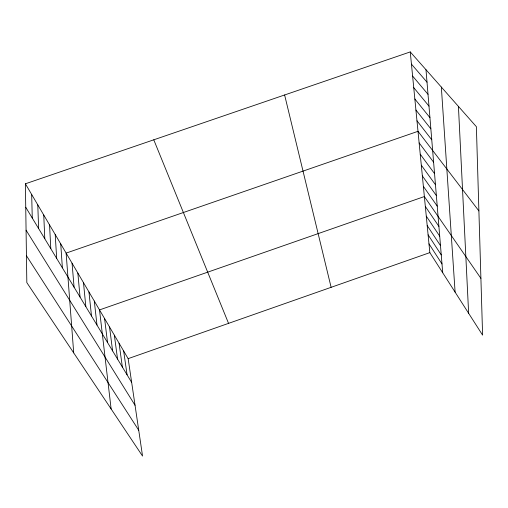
<?xml version="1.0" encoding="UTF-8"?>
<svg xmlns="http://www.w3.org/2000/svg" width="508" height="508" viewBox="0 0 508 508"><rect width="100%" height="100%" fill="white"/><g stroke="black" fill="none" stroke-linecap="round" stroke-linejoin="round"><path stroke-width="0.76" d="M128.149 358.648L429.838 252.628L410.254 51.918L25.4 183.801L26.829 282.613L142.551 456.082L128.149 358.648L25.4 183.801M410.254 51.918L476.383 126.714L482.6 335.134L429.838 252.628M411.448 64.141L427.012 82.169M412.61 76.054L428.009 94.304M413.747 87.662L428.987 106.121M414.845 98.984L429.933 117.634M415.925 110.026L430.86 128.848M416.979 120.796L431.762 139.783M478.892 210.909L418.001 131.312L66.123 253.105L73.704 352.876M419.132 142.913L433.61 162.198M420.237 154.21L434.55 173.628M421.31 165.208L435.464 184.753M422.358 175.927L436.359 195.58M423.374 186.366L437.229 206.115M480.905 278.359L424.364 196.552L99.511 309.918L111.131 408.984M425.336 206.477L438.899 226.384M426.282 216.16L439.706 236.137M427.203 225.609L440.487 245.643M428.104 234.829L441.249 254.908M428.981 243.834L441.998 263.957M26.441 255.734L138.735 430.27M26.073 230.188L135.039 405.27M25.737 207.251L131.661 382.416M153.772 139.814L228.549 323.367M284.62 94.977L331.121 287.318M123.66 351.015L127.076 374.828M119.062 343.192L122.371 367.055M114.357 335.178L117.551 359.08M109.531 326.968L112.605 350.901M104.584 318.548L107.531 342.513M94.304 301.06L96.977 325.056M88.963 291.973L91.484 315.976M83.483 282.639L85.839 306.642M77.851 273.063L80.042 297.053M72.066 263.22L74.079 287.191M425.983 69.704L442.722 272.777M441.344 87.084L455.105 292.138M60.738 243.935L62.376 267.843M55.22 234.544L56.667 258.401M49.555 224.911L50.806 248.704M458.432 106.407L468.643 313.303M43.752 215.03L44.793 238.754M37.789 204.889L38.614 228.536M31.68 194.481L32.264 218.04"/></g></svg>
